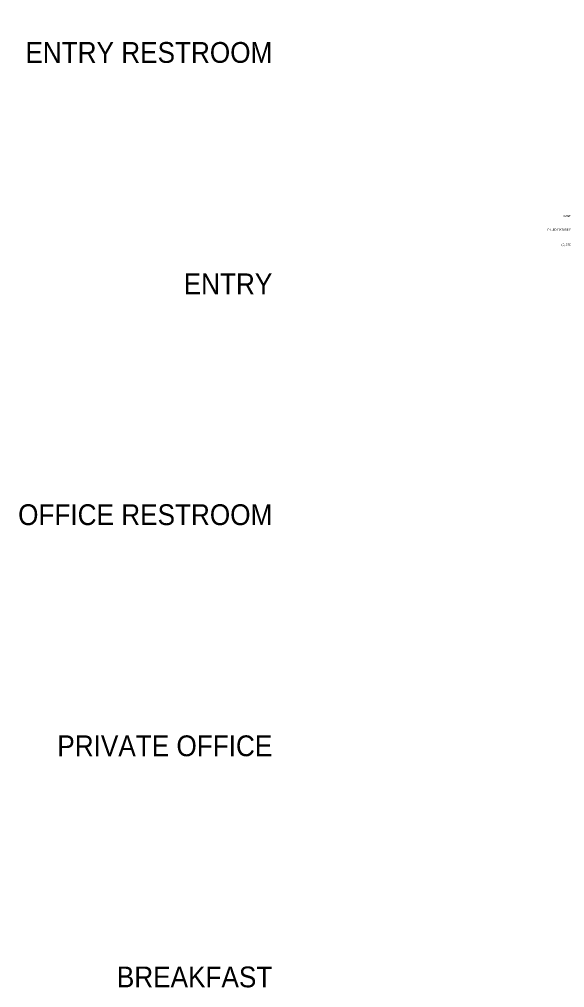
# Model space of a CAD drawing. Header units: inches. Extents: x -3027 to 6920, y -6604 to 320.
# Drawn here: x -1562 to -854, y -5366 to -4109 of the extents above; entities that cross this region are included whole.
import ezdxf
from ezdxf import colors
from ezdxf.entities.mleader import LeaderData, LeaderLine
from ezdxf.math import Vec2, Vec3

# ---------------------------------------------------------------- set-up
doc = ezdxf.new("R2010")
doc.units = ezdxf.units.IN
doc.header["$LTSCALE"] = 4
doc.header["$MEASUREMENT"] = 0
doc.layers.add('A-ELEV-2', color=5, linetype='CONTINUOUS', lineweight=25)
doc.layers.add('A-NOTE-REF', color=8, linetype='CONTINUOUS', lineweight=15)
doc.styles.add('1_4SM', font='swisse.ttf', dxfattribs={"width": 0.9, "height": 4})
doc.styles.add('ANNOT-SM', font='swisse.ttf', dxfattribs={"width": 0.9, "height": 0.078125})

msp = doc.modelspace()

# ---------------------------------------------------------------- texts
at = {"layer": 'A-ELEV-2', "char_height": 27, "attachment_point": 9, "style": '1_4SM'}
for s, insert in [('ENTRY RESTROOM', (-1233.54375, -4165.8875)), ('ENTRY', (-1233.54375, -4465.8875)), ('OFFICE RESTROOM', (-1233.54375, -4765.8875)), ('PRIVATE OFFICE', (-1233.54375, -5065.8875)), ('BREAKFAST', (-1233.54375, -5365.8875))]:
    msp.add_mtext_dynamic_manual_height_columns(s, width=689.825, gutter_width=18.75, heights=[0], dxfattribs=dict(at, insert=insert))

# ---------------------------------------------------------------- leaders
at = {"layer": 'A-NOTE-REF'}
ml = msp.add_multileader_mtext('Standard', dxfattribs=at)
ml.set_content('T-3', color=256, style='ANNOT-SM')
ml.set_leader_properties()
ml.build(insert=Vec2(0, 0))
ml.multileader.update_dxf_attribs({"dogleg_length": 0.09375, "arrow_head_size": 3, "scale": 32})
ctx = ml.context
ctx.base_point, ctx.scale, ctx.char_height, ctx.arrow_head_size, ctx.plane_origin = Vec3(-839.42475, -4110.39589), 32, 2.5, 3, Vec3(-812.725, -3809.94589)
ctx.text_align_type = 2
notes = []
notes.append((ctx, [(0, (1, 1, 0), (-827.05, -4110.39589), (-1, 0), 3, [(0, [(-812.275, -4126.12729)], 0, [])])]))
ctx.mtext.insert, ctx.mtext.width, ctx.mtext.alignment, ctx.mtext.flow_direction = Vec3(-832.05, -4109.11293), 14.5289201, 3, 5
ml = msp.add_multileader_mtext('Standard', dxfattribs=at)
ml.set_content('CANTED WALL', color=256, style='ANNOT-SM')
ml.set_leader_properties()
ml.build(insert=Vec2(0, 0))
ml.multileader.update_dxf_attribs({"dogleg_length": 0.09375, "arrow_head_size": 3, "scale": 32})
ctx = ml.context
ctx.base_point, ctx.scale, ctx.char_height, ctx.arrow_head_size, ctx.plane_origin = Vec3(-847.39108, -4364.325), 32, 2.5, 3, Vec3(-814.5252, -4371.95)
ctx.text_align_type = 2
notes.append((ctx, [(0, (1, 1, 0), (-826.1, -4364.325), (-1, 0), 3, [(0, [(-784.96647, -4374.73044)], 0, [])])]))
ctx.mtext.insert, ctx.mtext.width, ctx.mtext.alignment, ctx.mtext.flow_direction = Vec3(-831.1, -4363.075), 20.1986759, 3, 5
ml = msp.add_multileader_mtext('Standard', dxfattribs=at)
ml.set_content('(E) STEEL BEAM', color=256, style='ANNOT-SM')
ml.set_leader_properties()
ml.build(insert=Vec2(0, 0))
ml.multileader.update_dxf_attribs({"dogleg_length": 0.09375, "arrow_head_size": 3, "scale": 32})
ctx = ml.context
ctx.base_point, ctx.scale, ctx.char_height, ctx.arrow_head_size, ctx.plane_origin = Vec3(-848.88195, -4401.51476), 32, 2.5, 3, Vec3(-814.5252, -4409.13976)
ctx.text_align_type = 2
notes.append((ctx, [(0, (1, 1, 0), (-826.1, -4401.51476), (-1, 0), 3, [(0, [(-760.23523, -4376)], 0, [])])]))
ctx.mtext.insert, ctx.mtext.width, ctx.mtext.alignment, ctx.mtext.flow_direction = Vec3(-831.1, -4400.26476), 20.1986759, 3, 5
ml = msp.add_multileader_mtext('Standard', dxfattribs=at)
ml.set_content('F4 LED FIXTURE PER PLAN', color=256, style='ANNOT-SM')
ml.set_leader_properties()
ml.build(insert=Vec2(0, 0))
ml.multileader.update_dxf_attribs({"dogleg_length": 0.09375, "arrow_head_size": 3, "scale": 32})
ctx = ml.context
ctx.base_point, ctx.scale, ctx.char_height, ctx.arrow_head_size, ctx.plane_origin = Vec3(-849.79625, -4381.98259), 32, 2.5, 3, Vec3(-814.5252, -4389.60759)
ctx.text_align_type = 2
notes.append((ctx, [(0, (1, 1, 0), (-826.1, -4381.98259), (-1, 0), 3, [(0, [(-797.86647, -4385.72748)], 0, [])])]))
ctx.mtext.insert, ctx.mtext.width, ctx.mtext.alignment, ctx.mtext.flow_direction = Vec3(-831.1, -4380.73174), 20.1986759, 3, 5
ml = msp.add_multileader_mtext('Standard', dxfattribs=at)
ml.set_content('EXPOSED STEEL ANGLE TRACK ATTACHED TO BOTTOM OF STEEL BEAM', color=256, style='ANNOT-SM')
ml.set_leader_properties()
ml.build(insert=Vec2(0, 0))
ml.multileader.update_dxf_attribs({"dogleg_length": 0.09375, "arrow_head_size": 3, "scale": 32})
ctx = ml.context
ctx.base_point, ctx.scale, ctx.char_height, ctx.arrow_head_size, ctx.plane_origin = Vec3(822.87243, -5247.29746), 32, 2.5, 3, Vec3(906.50831, -5226.43542)
ctx.text_align_type = 2
notes.append((ctx, [(0, (1, 1, 0), (899.16909, -5247.29746), (-1, 0), 3, [(0, [(908.48617, -5274)], 0, [])])]))
ctx.mtext.insert, ctx.mtext.width, ctx.mtext.alignment, ctx.mtext.flow_direction = Vec3(894.16909, -5246.0145), 72.1444089, 3, 5
for ctx, leaders in notes:
    for number, flags, end, landing, length, lines in leaders:
        leader = LeaderData()
        leader.index, (leader.has_last_leader_line, leader.has_dogleg_vector, leader.attachment_direction) = number, flags
        leader.last_leader_point, leader.dogleg_vector, leader.dogleg_length = Vec3(end), Vec3(landing), length
        for number, points, colour, breaks in lines:
            line = LeaderLine()
            line.index, line.vertices, line.color, line.breaks = number, Vec3.list(points), colors.encode_raw_color(colour), breaks
            leader.lines.append(line)
        ctx.leaders.append(leader)

doc.saveas('drawing.dxf')
